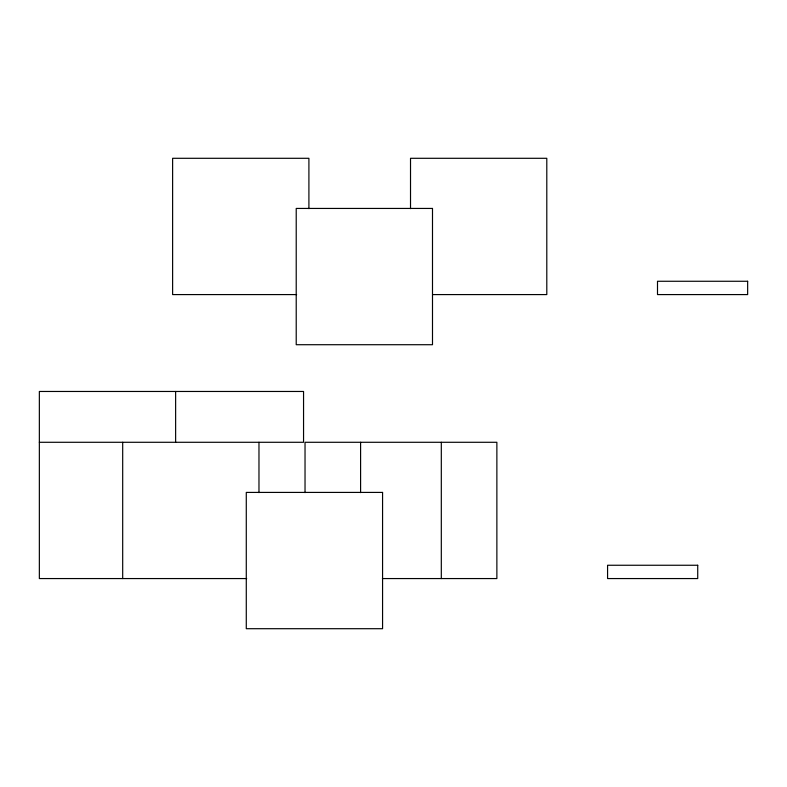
<?xml version="1.0" encoding="UTF-8"?>
<svg xmlns="http://www.w3.org/2000/svg" width="787" height="787" viewBox="0 0 787 787"><rect width="100%" height="100%" fill="white"/><g stroke="black" fill="none" stroke-linecap="round" stroke-linejoin="round"><path stroke-width="1.18" d="M296.63 294.584L172.619 294.584L172.619 158.295L308.907 158.295L308.907 208.634M432.624 294.584L546.798 294.584L546.798 158.295L410.519 158.295L410.519 208.634M39.35 442.284L303.556 442.284L303.556 391.464L39.35 391.464L39.35 578.563L246.695 578.563M382.384 578.563L496.872 578.563L496.872 442.284L305.031 442.284L305.031 492.623M441.31 442.284L441.31 578.563M360.594 442.284L360.594 492.623M258.972 442.284L258.972 492.623M175.629 391.464L175.629 442.284M122.693 442.284L122.693 578.563M432.496 208.437L296.217 208.437L296.217 344.716L432.496 344.716L432.496 208.437M747.65 281.264L657.499 281.264L657.499 294.584L747.65 294.584L747.65 281.264M382.571 492.416L246.282 492.416L246.282 628.705L382.571 628.705L382.571 492.416M697.725 565.253L607.574 565.253L607.574 578.563L697.725 578.563L697.725 565.253"/></g></svg>
